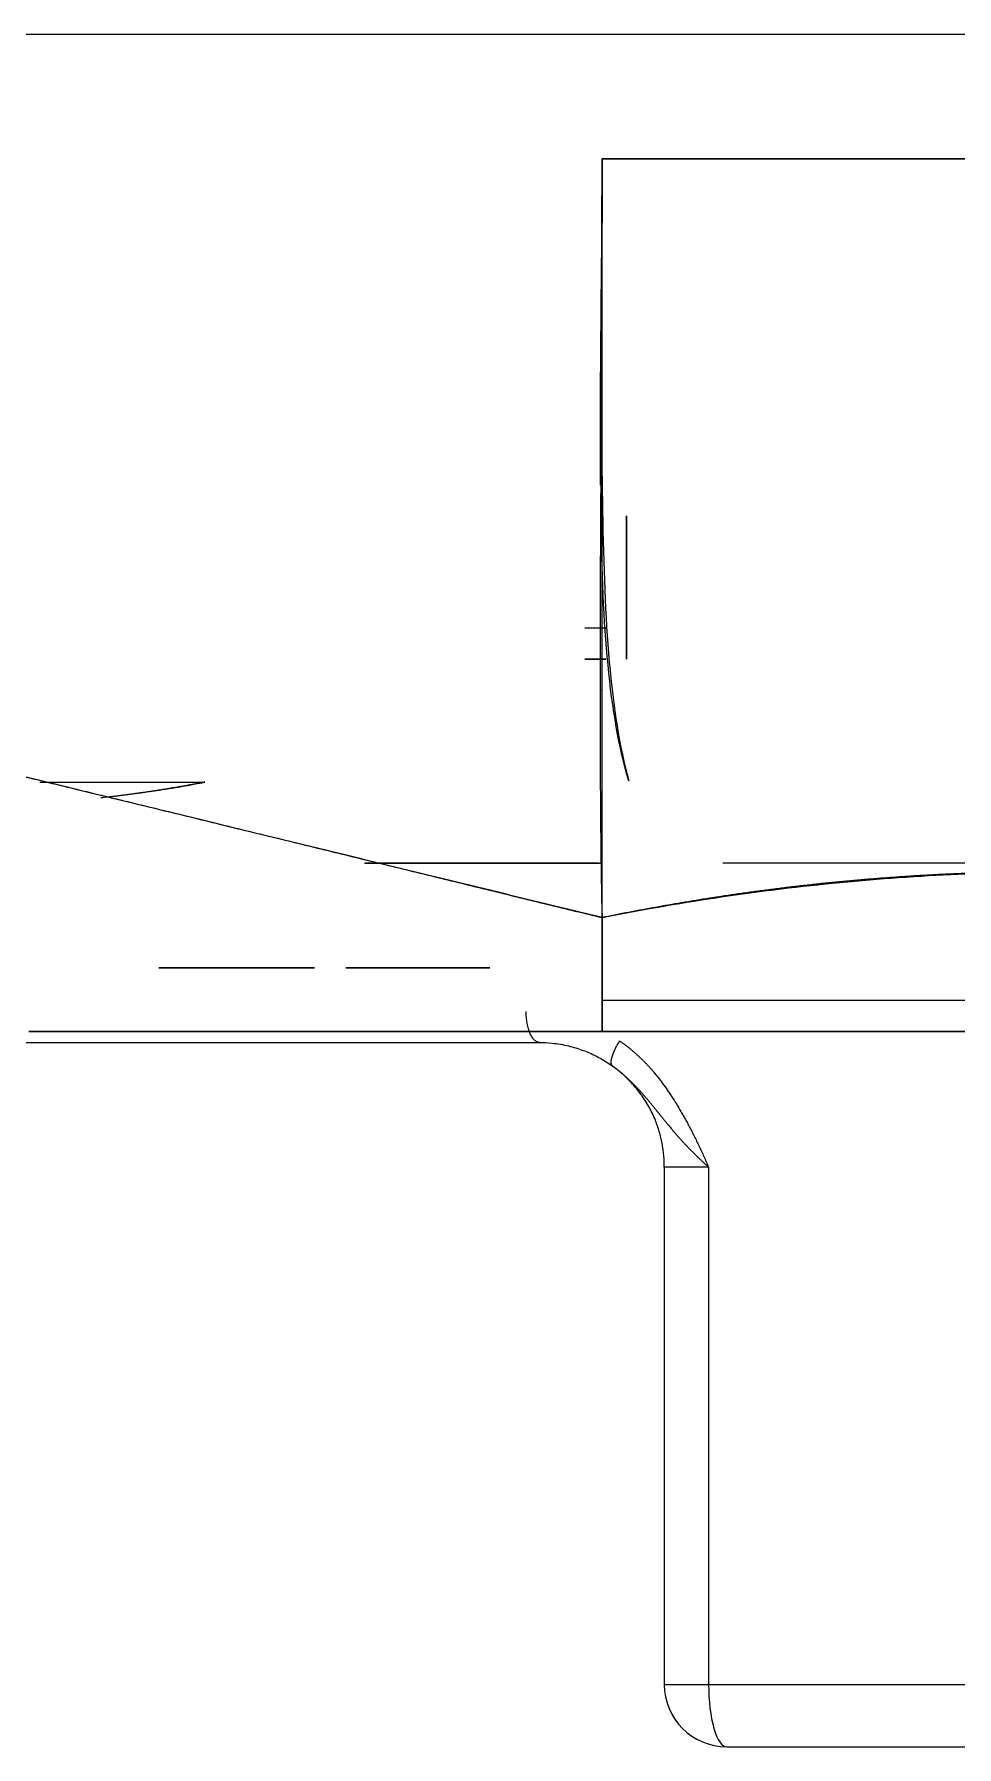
# Model space of a CAD drawing. Header units: millimetres. Extents: x 8883 to 11259, y -10160 to -6800.
# Drawn here: x 9791.98 to 9806.79, y -7120.1 to -7092.63 of the extents above; entities that cross this region are included whole.
import ezdxf

# ---------------------------------------------------------------- set-up
doc = ezdxf.new("R2010")
doc.units = ezdxf.units.MM

msp = doc.modelspace()

# ---------------------------------------------------------------- linework, layer by layer
at = {"linetype": 'Continuous', "lineweight": 18}
for p, q in [((9816.096, -7094.626), (9801.096, -7094.626)), ((9801.488, -7102.654), (9801.488, -7100.354)), ((9801.488, -7100.354), (9801.488, -7102.654)), ((9801.157, -7102.154), (9800.82, -7102.154)), ((9801.157, -7102.154), (9800.82, -7102.154)), ((9801.157, -7102.154), (9800.82, -7102.154)), ((9801.157, -7102.154), (9800.82, -7102.154)), ((9801.157, -7102.154), (9800.82, -7102.154)), ((9801.157, -7102.154), (9800.82, -7102.154)), ((9801.157, -7102.154), (9800.82, -7102.154)), ((9801.157, -7102.154), (9800.82, -7102.154)), ((9801.157, -7102.154), (9800.82, -7102.154)), ((9801.157, -7102.154), (9800.82, -7102.154)), ((9801.157, -7102.154), (9800.82, -7102.154)), ((9801.157, -7102.154), (9800.82, -7102.154)), ((9801.157, -7102.154), (9800.82, -7102.154)), ((9801.157, -7102.154), (9800.82, -7102.154)), ((9801.157, -7102.154), (9800.82, -7102.154)), ((9801.157, -7102.154), (9800.82, -7102.154)), ((9801.157, -7102.154), (9800.82, -7102.154)), ((9801.157, -7102.154), (9800.82, -7102.154)), ((9801.157, -7102.154), (9800.82, -7102.154)), ((9801.157, -7102.154), (9800.82, -7102.154)), ((9801.157, -7102.154), (9800.82, -7102.154)), ((9801.157, -7102.154), (9800.82, -7102.154)), ((9801.157, -7102.154), (9800.82, -7102.154)), ((9801.157, -7102.154), (9800.82, -7102.154)), ((9801.157, -7102.154), (9800.82, -7102.154)), ((9801.157, -7102.154), (9800.82, -7102.154)), ((9801.157, -7102.154), (9800.82, -7102.154)), ((9801.157, -7102.154), (9800.82, -7102.154)), ((9801.157, -7102.154), (9800.82, -7102.154)), ((9801.157, -7102.154), (9800.82, -7102.154)), ((9801.157, -7102.154), (9800.82, -7102.154)), ((9801.157, -7102.154), (9800.82, -7102.154)), ((9801.157, -7102.154), (9800.82, -7102.154)), ((9801.157, -7102.154), (9800.82, -7102.154)), ((9801.157, -7102.154), (9800.82, -7102.154)), ((9801.157, -7102.154), (9800.82, -7102.154)), ((9801.157, -7102.154), (9800.82, -7102.154)), ((9801.157, -7102.154), (9800.82, -7102.154)), ((9801.157, -7102.154), (9800.82, -7102.154)), ((9801.157, -7102.154), (9800.82, -7102.154)), ((9801.157, -7102.154), (9800.82, -7102.154)), ((9801.157, -7102.154), (9800.82, -7102.154)), ((9801.157, -7102.154), (9800.82, -7102.154)), ((9801.157, -7102.154), (9800.82, -7102.154)), ((9801.157, -7102.154), (9800.82, -7102.154)), ((9801.157, -7102.154), (9800.82, -7102.154)), ((9801.157, -7102.154), (9800.82, -7102.154)), ((9801.157, -7102.154), (9800.82, -7102.154)), ((9801.157, -7102.154), (9800.82, -7102.154)), ((9801.157, -7102.154), (9800.82, -7102.154)), ((9801.157, -7102.154), (9800.82, -7102.154)), ((9801.157, -7102.154), (9800.82, -7102.154)), ((9801.157, -7102.154), (9800.82, -7102.154)), ((9801.157, -7102.154), (9800.82, -7102.154)), ((9801.157, -7102.154), (9800.82, -7102.154)), ((9801.157, -7102.154), (9800.82, -7102.154)), ((9801.157, -7102.154), (9800.82, -7102.154)), ((9801.157, -7102.154), (9800.82, -7102.154)), ((9801.157, -7102.154), (9800.82, -7102.154)), ((9801.157, -7102.154), (9800.82, -7102.154)), ((9801.157, -7102.154), (9800.82, -7102.154)), ((9801.157, -7102.154), (9800.82, -7102.154)), ((9801.157, -7102.154), (9800.82, -7102.154)), ((9801.157, -7102.154), (9800.82, -7102.154)), ((9801.157, -7102.154), (9800.82, -7102.154)), ((9801.157, -7102.154), (9800.82, -7102.154)), ((9801.157, -7102.154), (9800.82, -7102.154)), ((9801.157, -7102.154), (9800.82, -7102.154)), ((9801.157, -7102.154), (9800.82, -7102.154)), ((9801.157, -7102.154), (9800.82, -7102.154)), ((9801.157, -7102.154), (9800.82, -7102.154)), ((9801.157, -7102.154), (9800.82, -7102.154)), ((9801.157, -7102.154), (9800.82, -7102.154)), ((9801.157, -7102.154), (9800.82, -7102.154)), ((9801.157, -7102.154), (9800.82, -7102.154)), ((9801.157, -7102.154), (9800.82, -7102.154)), ((9801.157, -7102.154), (9800.82, -7102.154)), ((9801.157, -7102.154), (9800.82, -7102.154)), ((9801.157, -7102.154), (9800.82, -7102.154)), ((9801.157, -7102.154), (9800.82, -7102.154)), ((9800.82, -7102.654), (9801.157, -7102.654)), ((9800.82, -7102.654), (9801.157, -7102.654)), ((9801.157, -7102.654), (9800.82, -7102.654)), ((9800.82, -7102.654), (9801.157, -7102.654)), ((9800.82, -7102.654), (9801.157, -7102.654)), ((9801.157, -7102.654), (9800.82, -7102.654)), ((9800.82, -7102.654), (9801.157, -7102.654)), ((9800.82, -7102.654), (9801.157, -7102.654)), ((9801.157, -7102.654), (9800.82, -7102.654)), ((9800.82, -7102.654), (9801.157, -7102.654)), ((9801.157, -7102.654), (9800.82, -7102.654)), ((9800.82, -7102.654), (9801.157, -7102.654)), ((9801.157, -7102.654), (9800.82, -7102.654)), ((9801.157, -7102.654), (9800.82, -7102.654)), ((9801.157, -7102.654), (9800.82, -7102.654)), ((9801.157, -7102.654), (9800.82, -7102.654)), ((9800.82, -7102.654), (9801.157, -7102.654)), ((9800.82, -7102.654), (9801.157, -7102.654)), ((9801.157, -7102.654), (9800.82, -7102.654)), ((9800.82, -7102.654), (9801.157, -7102.654)), ((9800.82, -7102.654), (9801.157, -7102.654)), ((9801.157, -7102.654), (9800.82, -7102.654)), ((9800.82, -7102.654), (9801.157, -7102.654)), ((9800.82, -7102.654), (9801.157, -7102.654)), ((9801.157, -7102.654), (9800.82, -7102.654)), ((9800.82, -7102.654), (9801.157, -7102.654)), ((9800.82, -7102.654), (9801.157, -7102.654)), ((9801.157, -7102.654), (9800.82, -7102.654)), ((9801.157, -7102.654), (9800.82, -7102.654)), ((9801.157, -7102.654), (9800.82, -7102.654)), ((9801.157, -7102.654), (9800.82, -7102.654)), ((9800.82, -7102.654), (9801.157, -7102.654)), ((9800.82, -7102.654), (9801.157, -7102.654)), ((9801.157, -7102.654), (9800.82, -7102.654)), ((9800.82, -7102.654), (9801.157, -7102.654)), ((9800.82, -7102.654), (9801.157, -7102.654)), ((9801.157, -7102.654), (9800.82, -7102.654)), ((9800.82, -7102.654), (9801.157, -7102.654)), ((9800.82, -7102.654), (9801.157, -7102.654)), ((9801.157, -7102.654), (9800.82, -7102.654)), ((9800.82, -7102.654), (9801.157, -7102.654)), ((9800.82, -7102.654), (9801.157, -7102.654)), ((9801.157, -7102.654), (9800.82, -7102.654)), ((9801.157, -7102.654), (9800.82, -7102.654)), ((9801.157, -7102.654), (9800.82, -7102.654)), ((9801.157, -7102.654), (9800.82, -7102.654)), ((9800.82, -7102.654), (9801.157, -7102.654)), ((9801.157, -7102.654), (9800.82, -7102.654)), ((9801.157, -7102.654), (9800.82, -7102.654)), ((9800.82, -7102.654), (9801.157, -7102.654)), ((9800.82, -7102.654), (9801.157, -7102.654)), ((9801.157, -7102.654), (9800.82, -7102.654)), ((9800.82, -7102.654), (9801.157, -7102.654)), ((9800.82, -7102.654), (9801.157, -7102.654)), ((9801.157, -7102.654), (9800.82, -7102.654)), ((9800.82, -7102.654), (9801.157, -7102.654)), ((9800.82, -7102.654), (9801.157, -7102.654)), ((9801.157, -7102.654), (9800.82, -7102.654)), ((9801.157, -7102.654), (9800.82, -7102.654)), ((9800.82, -7102.654), (9801.157, -7102.654)), ((9801.157, -7102.654), (9800.82, -7102.654)), ((9801.157, -7102.654), (9800.82, -7102.654)), ((9800.82, -7102.654), (9801.157, -7102.654)), ((9801.157, -7102.654), (9800.82, -7102.654)), ((9801.157, -7102.654), (9800.82, -7102.654)), ((9800.82, -7102.654), (9801.157, -7102.654)), ((9800.82, -7102.654), (9801.157, -7102.654)), ((9801.157, -7102.654), (9800.82, -7102.654)), ((9800.82, -7102.654), (9801.157, -7102.654)), ((9800.82, -7102.654), (9801.157, -7102.654)), ((9801.157, -7102.654), (9800.82, -7102.654)), ((9800.82, -7102.654), (9801.157, -7102.654)), ((9800.82, -7102.654), (9801.157, -7102.654)), ((9801.157, -7102.654), (9800.82, -7102.654)), ((9801.157, -7102.654), (9800.82, -7102.654)), ((9800.82, -7102.654), (9801.157, -7102.654)), ((9801.157, -7102.654), (9800.82, -7102.654)), ((9801.157, -7102.654), (9800.82, -7102.654)), ((9800.82, -7102.654), (9801.157, -7102.654)), ((9801.157, -7102.654), (9800.82, -7102.654)), ((9801.157, -7102.654), (9800.82, -7102.654)), ((9800.82, -7102.654), (9801.157, -7102.654)), ((9800.82, -7102.654), (9801.157, -7102.654)), ((9801.157, -7102.654), (9800.82, -7102.654)), ((9800.82, -7102.654), (9801.157, -7102.654)), ((9800.82, -7102.654), (9801.157, -7102.654)), ((9801.157, -7102.654), (9800.82, -7102.654)), ((9800.82, -7102.654), (9801.157, -7102.654)), ((9800.82, -7102.654), (9801.157, -7102.654)), ((9801.157, -7102.654), (9800.82, -7102.654)), ((9801.157, -7102.654), (9800.82, -7102.654)), ((9800.82, -7102.654), (9801.157, -7102.654)), ((9801.157, -7102.654), (9800.82, -7102.654)), ((9801.157, -7102.654), (9800.82, -7102.654)), ((9800.82, -7102.654), (9801.157, -7102.654)), ((9801.157, -7102.654), (9800.82, -7102.654)), ((9801.157, -7102.654), (9800.82, -7102.654)), ((9800.82, -7102.654), (9801.157, -7102.654)), ((9800.82, -7102.654), (9801.157, -7102.654)), ((9801.157, -7102.654), (9800.82, -7102.654)), ((9800.82, -7102.654), (9801.157, -7102.654)), ((9800.82, -7102.654), (9801.157, -7102.654)), ((9801.157, -7102.654), (9800.82, -7102.654)), ((9800.82, -7102.654), (9801.157, -7102.654)), ((9800.82, -7102.654), (9801.157, -7102.654)), ((9801.157, -7102.654), (9800.82, -7102.654)), ((9801.157, -7102.654), (9800.82, -7102.654)), ((9800.82, -7102.654), (9801.157, -7102.654)), ((9801.157, -7102.654), (9800.82, -7102.654)), ((9801.157, -7102.654), (9800.82, -7102.654)), ((9800.82, -7102.654), (9801.157, -7102.654)), ((9801.157, -7102.654), (9800.82, -7102.654)), ((9801.157, -7102.654), (9800.82, -7102.654)), ((9800.82, -7102.654), (9801.157, -7102.654)), ((9800.82, -7102.654), (9801.157, -7102.654)), ((9801.157, -7102.654), (9800.82, -7102.654)), ((9800.82, -7102.654), (9801.157, -7102.654)), ((9800.82, -7102.654), (9801.157, -7102.654)), ((9801.157, -7102.654), (9800.82, -7102.654)), ((9800.82, -7102.654), (9801.157, -7102.654)), ((9800.82, -7102.654), (9801.157, -7102.654)), ((9801.157, -7102.654), (9800.82, -7102.654)), ((9801.157, -7102.654), (9800.82, -7102.654)), ((9800.82, -7102.654), (9801.157, -7102.654)), ((9801.157, -7102.654), (9800.82, -7102.654)), ((9801.157, -7102.654), (9800.82, -7102.654)), ((9800.82, -7102.654), (9801.157, -7102.654)), ((9801.157, -7102.654), (9800.82, -7102.654)), ((9801.157, -7102.654), (9800.82, -7102.654)), ((9800.82, -7102.654), (9801.157, -7102.654)), ((9800.82, -7102.654), (9801.157, -7102.654)), ((9801.157, -7102.654), (9800.82, -7102.654)), ((9800.82, -7102.654), (9801.157, -7102.654)), ((9800.82, -7102.654), (9801.157, -7102.654)), ((9801.157, -7102.654), (9800.82, -7102.654)), ((9800.82, -7102.654), (9801.157, -7102.654)), ((9800.82, -7102.654), (9801.157, -7102.654)), ((9801.157, -7102.654), (9800.82, -7102.654)), ((9801.157, -7102.654), (9800.82, -7102.654)), ((9800.82, -7102.654), (9801.157, -7102.654)), ((9801.157, -7102.654), (9800.82, -7102.654)), ((9801.157, -7102.654), (9800.82, -7102.654)), ((9800.82, -7102.654), (9801.157, -7102.654)), ((9801.157, -7102.654), (9800.82, -7102.654)), ((9801.157, -7102.654), (9800.82, -7102.654)), ((9800.82, -7102.654), (9801.157, -7102.654)), ((9800.82, -7102.654), (9801.157, -7102.654)), ((9801.157, -7102.654), (9800.82, -7102.654)), ((9800.82, -7102.654), (9801.157, -7102.654)), ((9800.82, -7102.654), (9801.157, -7102.654)), ((9801.157, -7102.654), (9800.82, -7102.654)), ((9800.82, -7102.654), (9801.157, -7102.654)), ((9800.82, -7102.654), (9801.157, -7102.654)), ((9801.157, -7102.654), (9800.82, -7102.654)), ((9801.157, -7102.654), (9800.82, -7102.654)), ((9800.82, -7102.654), (9801.157, -7102.654)), ((9801.157, -7102.654), (9800.82, -7102.654)), ((9801.157, -7102.654), (9800.82, -7102.654)), ((9801.157, -7102.654), (9800.82, -7102.654)), ((9801.157, -7102.654), (9800.82, -7102.654)), ((9801.096, -7103.154), (9801.067, -7103.154)), ((9792.071, -7104.626), (9794.719, -7104.626)), ((9801.038, -7105.926), (9797.301, -7105.926)), ((9819.905, -7105.926), (9803.036, -7105.926)), ((9794.358, -7107.604), (9793.983, -7107.604)), ((9794.358, -7107.604), (9793.983, -7107.604)), ((9795.046, -7107.604), (9793.983, -7107.604)), ((9793.983, -7107.604), (9795.046, -7107.604)), ((9793.983, -7107.604), (9795.046, -7107.604)), ((9793.983, -7107.604), (9794.358, -7107.604)), ((9795.046, -7107.604), (9793.983, -7107.604)), ((9795.046, -7107.604), (9793.983, -7107.604)), ((9793.983, -7107.604), (9794.358, -7107.604)), ((9794.358, -7107.604), (9793.983, -7107.604)), ((9793.983, -7107.604), (9794.358, -7107.604)), ((9793.983, -7107.604), (9795.046, -7107.604)), ((9795.233, -7107.604), (9794.358, -7107.604)), ((9795.233, -7107.604), (9794.358, -7107.604)), ((9795.233, -7107.604), (9794.358, -7107.604)), ((9794.358, -7107.604), (9795.233, -7107.604)), ((9794.358, -7107.604), (9795.233, -7107.604)), ((9794.358, -7107.604), (9795.233, -7107.604)), ((9795.233, -7107.604), (9796.108, -7107.604)), ((9795.233, -7107.604), (9796.108, -7107.604)), ((9796.108, -7107.604), (9795.233, -7107.604)), ((9796.108, -7107.604), (9795.233, -7107.604)), ((9795.233, -7107.604), (9796.108, -7107.604)), ((9796.108, -7107.604), (9795.233, -7107.604)), ((9796.483, -7107.604), (9795.421, -7107.604)), ((9795.421, -7107.604), (9796.483, -7107.604)), ((9796.483, -7107.604), (9795.421, -7107.604)), ((9796.483, -7107.604), (9795.421, -7107.604)), ((9795.421, -7107.604), (9796.483, -7107.604)), ((9795.421, -7107.604), (9796.483, -7107.604)), ((9796.108, -7107.604), (9796.483, -7107.604)), ((9796.108, -7107.604), (9796.483, -7107.604)), ((9796.483, -7107.604), (9796.108, -7107.604)), ((9796.483, -7107.604), (9796.108, -7107.604)), ((9796.108, -7107.604), (9796.483, -7107.604)), ((9796.483, -7107.604), (9796.108, -7107.604)), ((9797.046, -7107.604), (9796.983, -7107.604)), ((9797.046, -7107.604), (9796.983, -7107.604)), ((9797.046, -7107.604), (9796.983, -7107.604)), ((9796.983, -7107.604), (9797.046, -7107.604)), ((9796.983, -7107.604), (9797.046, -7107.604)), ((9796.983, -7107.604), (9797.046, -7107.604)), ((9797.046, -7107.604), (9797.233, -7107.604)), ((9797.046, -7107.604), (9797.233, -7107.604)), ((9797.233, -7107.604), (9797.046, -7107.604)), ((9797.233, -7107.604), (9797.046, -7107.604)), ((9797.046, -7107.604), (9797.233, -7107.604)), ((9797.233, -7107.604), (9797.046, -7107.604)), ((9797.483, -7107.604), (9797.233, -7107.604)), ((9797.483, -7107.604), (9797.233, -7107.604)), ((9797.233, -7107.604), (9797.483, -7107.604)), ((9797.233, -7107.604), (9797.483, -7107.604)), ((9797.483, -7107.604), (9797.233, -7107.604)), ((9797.233, -7107.604), (9797.483, -7107.604)), ((9797.358, -7107.604), (9797.421, -7107.604)), ((9797.358, -7107.604), (9797.421, -7107.604)), ((9797.358, -7107.604), (9797.421, -7107.604)), ((9797.421, -7107.604), (9797.358, -7107.604)), ((9797.421, -7107.604), (9797.358, -7107.604)), ((9797.421, -7107.604), (9797.358, -7107.604)), ((9797.421, -7107.604), (9797.546, -7107.604)), ((9797.546, -7107.604), (9797.421, -7107.604)), ((9797.421, -7107.604), (9797.546, -7107.604)), ((9797.421, -7107.604), (9797.546, -7107.604)), ((9797.546, -7107.604), (9797.421, -7107.604)), ((9797.546, -7107.604), (9797.421, -7107.604)), ((9797.483, -7107.604), (9797.796, -7107.604)), ((9797.796, -7107.604), (9797.483, -7107.604)), ((9797.483, -7107.604), (9797.796, -7107.604)), ((9797.483, -7107.604), (9797.796, -7107.604)), ((9797.796, -7107.604), (9797.483, -7107.604)), ((9797.796, -7107.604), (9797.483, -7107.604)), ((9797.733, -7107.604), (9797.546, -7107.604)), ((9797.546, -7107.604), (9797.733, -7107.604)), ((9797.733, -7107.604), (9797.546, -7107.604)), ((9797.733, -7107.604), (9797.546, -7107.604)), ((9797.546, -7107.604), (9797.733, -7107.604)), ((9797.546, -7107.604), (9797.733, -7107.604)), ((9798.921, -7107.604), (9797.733, -7107.604)), ((9798.921, -7107.604), (9797.733, -7107.604)), ((9797.733, -7107.604), (9798.921, -7107.604)), ((9797.733, -7107.604), (9798.921, -7107.604)), ((9797.733, -7107.604), (9798.921, -7107.604)), ((9798.921, -7107.604), (9797.733, -7107.604)), ((9798.921, -7107.604), (9797.796, -7107.604)), ((9797.796, -7107.604), (9799.296, -7107.604)), ((9798.921, -7107.604), (9797.796, -7107.604)), ((9798.921, -7107.604), (9797.796, -7107.604)), ((9797.796, -7107.604), (9799.296, -7107.604)), ((9797.796, -7107.604), (9799.296, -7107.604)), ((9799.296, -7107.604), (9798.921, -7107.604)), ((9799.296, -7107.604), (9798.921, -7107.604)), ((9799.296, -7107.604), (9798.921, -7107.604)), ((9801.093, -7108.126), (9816.153, -7108.126)), ((9799.83, -7108.626), (9817.272, -7108.626)), ((9803.096, -7120.104), (9814.096, -7120.104)), ((9803.096, -7120.104), (9814.096, -7120.104))]:
    msp.add_line(p, q, dxfattribs=at)
at = {"linetype": 'Continuous', "lineweight": 13}
for p, q in [((9802.096, -7119.104), (9802.806, -7119.104)), ((9802.096, -7119.104), (9802.806, -7119.104)), ((9802.806, -7119.104), (9814.385, -7119.104)), ((9802.806, -7119.104), (9814.385, -7119.104))]:
    msp.add_line(p, q, dxfattribs=at)
at = {"linetype": 'Continuous', "lineweight": 18}
msp.add_arc((9803.096, -7119.104), 1, 180, 270, dxfattribs=at)
msp.add_arc((9803.096, -7119.104), 1, 180, 270, dxfattribs=at)
at = {"linetype": 'Continuous', "lineweight": 13}
msp.add_ellipse((9803.096, -7119.104), major_axis=(0, 1), ratio=0.289474, start_param=1.570796, end_param=3.141593, dxfattribs=at)
msp.add_ellipse((9803.096, -7119.104), major_axis=(0, 1), ratio=0.289474, start_param=1.570796, end_param=3.141593, dxfattribs=at)
for points in [[(9789.512, -7092.625), (9903.052, -7092.625)], [(9802.806, -7110.804), (9802.806, -7119.104)], [(9802.806, -7110.804), (9802.806, -7119.104)]]:
    msp.add_open_spline(points, degree=1, dxfattribs=at)
at = {"linetype": 'Continuous', "lineweight": 18}
for points, degree in [([(9801.072, -7099.861), (9801.059, -7098.236), (9801.099, -7096.403), (9801.096, -7094.626)], 3), ([(9801.096, -7094.626), (9801.096, -7096.733), (9801.06, -7101.217), (9801.06, -7105.197), (9801.096, -7106.799)], 3), ([(9903.919, -7094.626), (9801.094, -7094.626)], 1), ([(9801.096, -7094.626), (9806.096, -7094.626), (9811.096, -7094.626), (9816.096, -7094.626)], 3), ([(9801.524, -7104.603), (9801.207, -7103.548), (9801.105, -7102.107), (9801.078, -7100.386)], 3), ([(9791.895, -7108.626), (9794.465, -7108.626), (9797.532, -7108.626), (9801.096, -7108.626)], 3), ([(9801.096, -7108.626), (9805.951, -7108.626), (9811.237, -7108.626), (9816.095, -7108.626)], 3), ([(9802.096, -7110.804), (9802.096, -7119.104)], 1), ([(9802.096, -7110.804), (9802.096, -7119.104)], 1)]:
    msp.add_open_spline(points, degree=degree, dxfattribs=at)
for points, knots in [([(9801.096, -7094.626), (9801.098, -7095.626), (9801.092, -7096.607), (9801.088, -7098.502), (9801.089, -7099.416), (9801.119, -7101.148), (9801.148, -7101.965), (9801.278, -7103.426), (9801.378, -7104.07), (9801.524, -7104.603)], [0, 0, 0, 0, 0.25, 0.25, 0.5, 0.5, 0.75, 0.75, 1, 1, 1, 1]), ([(9801.096, -7106.799), (9801.096, -7105.982), (9801.096, -7104.122), (9801.096, -7100.005), (9801.096, -7096.77), (9801.096, -7094.626)], [0, 0, 0, 0, 0.250013, 0.500009, 1, 1, 1, 1]), ([(9801.096, -7106.799), (9800.504, -7106.655), (9799.913, -7106.511), (9798.73, -7106.223), (9796.957, -7105.791), (9795.183, -7105.359), (9792.819, -7104.783), (9791.637, -7104.495), (9789.274, -7103.919), (9787.811, -7103.563), (9786.348, -7103.207), (9786.066, -7103.138)], [0, 0, 0, 0, 0.117952, 0.117952, 0.235905, 0.471809, 0.471809, 0.707714, 0.707714, 0.943619, 1, 1, 1, 1]), ([(9786.107, -7103.147), (9786.167, -7103.162), (9786.404, -7103.22), (9786.817, -7103.32), (9787.344, -7103.448), (9787.867, -7103.575), (9788.386, -7103.701), (9788.9, -7103.826), (9789.411, -7103.95), (9789.918, -7104.073), (9790.42, -7104.195), (9790.919, -7104.316), (9791.414, -7104.436), (9791.906, -7104.556), (9792.394, -7104.675), (9792.879, -7104.792), (9793.36, -7104.91), (9793.838, -7105.026), (9794.313, -7105.142), (9794.784, -7105.257), (9795.253, -7105.371), (9795.719, -7105.485), (9796.181, -7105.598), (9796.641, -7105.711), (9797.098, -7105.823), (9797.553, -7105.934), (9798.004, -7106.044), (9798.453, -7106.154), (9798.9, -7106.263), (9799.344, -7106.372), (9799.785, -7106.48), (9800.224, -7106.587), (9800.661, -7106.694), (9800.951, -7106.764), (9801.096, -7106.8)], [0, 0, 0, 0, 0.011987, 0.047519, 0.082741, 0.117663, 0.152292, 0.186638, 0.220706, 0.254504, 0.28804, 0.321321, 0.354353, 0.387142, 0.419695, 0.452018, 0.484116, 0.515995, 0.547661, 0.579119, 0.610372, 0.641427, 0.672288, 0.702958, 0.733442, 0.763744, 0.793868, 0.823816, 0.853593, 0.8832, 0.912642, 0.941921, 0.97104, 1, 1, 1, 1]), ([(9793.051, -7104.874), (9793.091, -7104.869), (9793.197, -7104.858), (9793.366, -7104.838), (9793.555, -7104.814), (9793.736, -7104.79), (9793.889, -7104.768), (9794.015, -7104.749), (9794.119, -7104.733), (9794.221, -7104.717), (9794.322, -7104.7), (9794.423, -7104.682), (9794.522, -7104.664), (9794.621, -7104.645), (9794.687, -7104.632), (9794.719, -7104.626)], [0, 0, 0, 0, 0.074766, 0.195193, 0.309878, 0.418876, 0.522247, 0.5842, 0.645462, 0.70606, 0.766019, 0.825365, 0.884125, 0.942327, 1, 1, 1, 1]), ([(9794.719, -7104.626), (9794.701, -7104.629), (9794.666, -7104.636), (9794.613, -7104.646), (9794.56, -7104.657), (9794.506, -7104.667), (9794.453, -7104.676), (9794.399, -7104.686), (9794.345, -7104.696), (9794.291, -7104.705), (9794.237, -7104.715), (9794.183, -7104.724), (9794.129, -7104.733), (9794.074, -7104.742), (9794.02, -7104.75), (9793.965, -7104.759), (9793.911, -7104.767), (9793.856, -7104.776), (9793.801, -7104.784), (9793.746, -7104.792), (9793.691, -7104.8), (9793.636, -7104.807), (9793.58, -7104.815), (9793.525, -7104.822), (9793.47, -7104.83), (9793.414, -7104.837), (9793.358, -7104.844), (9793.303, -7104.851), (9793.247, -7104.858), (9793.196, -7104.864), (9793.163, -7104.867), (9793.149, -7104.869)], [0, 0, 0, 0, 0.032858, 0.065851, 0.09898, 0.132245, 0.165647, 0.199184, 0.232859, 0.26667, 0.300619, 0.334705, 0.368928, 0.40329, 0.437789, 0.472427, 0.507204, 0.542119, 0.577173, 0.612367, 0.6477, 0.683172, 0.718785, 0.754537, 0.79043, 0.826463, 0.862637, 0.898951, 0.935407, 0.972004, 1, 1, 1, 1]), ([(9797.282, -7105.926), (9797.843, -7105.926), (9798.422, -7105.926), (9799.332, -7105.926), (9799.65, -7105.926), (9800.296, -7105.926), (9800.651, -7105.926), (9801, -7105.926), (9801.043, -7105.926), (9801.086, -7105.926)], [0, 0, 0, 0, 0.471213, 0.471213, 0.71831, 0.71831, 0.965406, 0.965406, 1, 1, 1, 1]), ([(9801.096, -7106.799), (9801.69, -7106.681), (9802.917, -7106.466), (9805.42, -7106.154), (9808.596, -7105.996), (9811.771, -7106.154), (9814.274, -7106.466), (9815.501, -7106.681), (9816.096, -7106.799)], [0, 0, 0, 0, 0.125, 0.25, 0.5, 0.75, 0.875, 1, 1, 1, 1]), ([(9816.096, -7106.799), (9816.079, -7106.796), (9816.046, -7106.789), (9815.996, -7106.78), (9815.946, -7106.77), (9815.896, -7106.76), (9815.846, -7106.75), (9815.796, -7106.74), (9815.746, -7106.731), (9815.695, -7106.721), (9815.645, -7106.711), (9815.594, -7106.702), (9815.543, -7106.692), (9815.492, -7106.683), (9815.441, -7106.673), (9815.39, -7106.664), (9815.339, -7106.655), (9815.287, -7106.645), (9815.236, -7106.636), (9815.184, -7106.627), (9815.132, -7106.617), (9815.081, -7106.608), (9815.029, -7106.599), (9814.976, -7106.59), (9814.924, -7106.581), (9814.872, -7106.572), (9814.82, -7106.563), (9814.767, -7106.554), (9814.714, -7106.546), (9814.661, -7106.537), (9814.609, -7106.528), (9814.556, -7106.52), (9814.502, -7106.511), (9814.449, -7106.502), (9814.396, -7106.494), (9814.342, -7106.486), (9814.289, -7106.477), (9814.235, -7106.469), (9814.181, -7106.461), (9814.127, -7106.453), (9814.073, -7106.445), (9814.019, -7106.437), (9813.965, -7106.429), (9813.91, -7106.421), (9813.856, -7106.413), (9813.801, -7106.406), (9813.747, -7106.398), (9813.692, -7106.39), (9813.637, -7106.383), (9813.582, -7106.376), (9813.527, -7106.368), (9813.471, -7106.361), (9813.416, -7106.354), (9813.361, -7106.347), (9813.305, -7106.34), (9813.249, -7106.333), (9813.193, -7106.326), (9813.137, -7106.319), (9813.081, -7106.312), (9813.025, -7106.306), (9812.969, -7106.299), (9812.913, -7106.293), (9812.856, -7106.286), (9812.8, -7106.28), (9812.743, -7106.274), (9812.686, -7106.268), (9812.629, -7106.262), (9812.572, -7106.256), (9812.515, -7106.25), (9812.458, -7106.244), (9812.401, -7106.238), (9812.343, -7106.232), (9812.286, -7106.227), (9812.228, -7106.221), (9812.171, -7106.216), (9812.113, -7106.211), (9812.055, -7106.206), (9811.997, -7106.2), (9811.939, -7106.195), (9811.881, -7106.19), (9811.822, -7106.186), (9811.764, -7106.181), (9811.705, -7106.176), (9811.647, -7106.172), (9811.588, -7106.167), (9811.529, -7106.163), (9811.47, -7106.158), (9811.411, -7106.154), (9811.352, -7106.15), (9811.293, -7106.146), (9811.234, -7106.142), (9811.174, -7106.138), (9811.115, -7106.134), (9811.055, -7106.131), (9810.995, -7106.127), (9810.936, -7106.124), (9810.876, -7106.12), (9810.816, -7106.117), (9810.756, -7106.114), (9810.695, -7106.111), (9810.635, -7106.108), (9810.575, -7106.105), (9810.514, -7106.102), (9810.454, -7106.099), (9810.393, -7106.096), (9810.332, -7106.094), (9810.272, -7106.091), (9810.211, -7106.089), (9810.15, -7106.087), (9810.089, -7106.084), (9810.027, -7106.082), (9809.966, -7106.08), (9809.905, -7106.078), (9809.843, -7106.077), (9809.782, -7106.075), (9809.72, -7106.073), (9809.658, -7106.072), (9809.596, -7106.07), (9809.535, -7106.069), (9809.473, -7106.068), (9809.41, -7106.066), (9809.348, -7106.065), (9809.286, -7106.064), (9809.224, -7106.063), (9809.161, -7106.062), (9809.099, -7106.062), (9809.036, -7106.061), (9808.973, -7106.06), (9808.911, -7106.06), (9808.848, -7106.06), (9808.785, -7106.059), (9808.722, -7106.059), (9808.659, -7106.059), (9808.575, -7106.059), (9808.469, -7106.059), (9808.343, -7106.059), (9808.218, -7106.06), (9808.093, -7106.062), (9807.968, -7106.063), (9807.843, -7106.065), (9807.719, -7106.067), (9807.595, -7106.07), (9807.471, -7106.073), (9807.348, -7106.076), (9807.225, -7106.08), (9807.103, -7106.084), (9806.981, -7106.089), (9806.859, -7106.094), (9806.738, -7106.099), (9806.617, -7106.104), (9806.496, -7106.11), (9806.376, -7106.117), (9806.256, -7106.123), (9806.136, -7106.13), (9806.017, -7106.138), (9805.899, -7106.146), (9805.78, -7106.154), (9805.662, -7106.162), (9805.545, -7106.171), (9805.428, -7106.181), (9805.311, -7106.19), (9805.195, -7106.2), (9805.079, -7106.211), (9804.963, -7106.221), (9804.848, -7106.232), (9804.733, -7106.244), (9804.619, -7106.255), (9804.505, -7106.267), (9804.392, -7106.28), (9804.279, -7106.292), (9804.166, -7106.305), (9804.054, -7106.319), (9803.942, -7106.332), (9803.831, -7106.346), (9803.72, -7106.361), (9803.61, -7106.375), (9803.5, -7106.39), (9803.39, -7106.405), (9803.281, -7106.421), (9803.172, -7106.437), (9803.064, -7106.453), (9802.956, -7106.469), (9802.849, -7106.486), (9802.742, -7106.502), (9802.636, -7106.519), (9802.53, -7106.537), (9802.424, -7106.554), (9802.319, -7106.572), (9802.215, -7106.59), (9802.111, -7106.608), (9802.007, -7106.627), (9801.904, -7106.645), (9801.801, -7106.664), (9801.699, -7106.683), (9801.597, -7106.702), (9801.496, -7106.721), (9801.395, -7106.74), (9801.295, -7106.76), (9801.195, -7106.78), (9801.129, -7106.793), (9801.096, -7106.799)], [0, 0, 0, 0, 0.003474, 0.006951, 0.01043, 0.013913, 0.017398, 0.020886, 0.024378, 0.027872, 0.031371, 0.034872, 0.038378, 0.041887, 0.045399, 0.048916, 0.052436, 0.055961, 0.05949, 0.063022, 0.066559, 0.0701, 0.073646, 0.077196, 0.08075, 0.084309, 0.087873, 0.091441, 0.095014, 0.098591, 0.102173, 0.10576, 0.109352, 0.112949, 0.116551, 0.120157, 0.123769, 0.127385, 0.131007, 0.134634, 0.138266, 0.141903, 0.145545, 0.149192, 0.152845, 0.156503, 0.160166, 0.163834, 0.167508, 0.171187, 0.174871, 0.178561, 0.182256, 0.185956, 0.189662, 0.193374, 0.19709, 0.200813, 0.20454, 0.208273, 0.212012, 0.215756, 0.219506, 0.223261, 0.227021, 0.230787, 0.234559, 0.238336, 0.242119, 0.245907, 0.249701, 0.253501, 0.257306, 0.261116, 0.264933, 0.268755, 0.272582, 0.276415, 0.280253, 0.284098, 0.287948, 0.291803, 0.295664, 0.299531, 0.303403, 0.307281, 0.311164, 0.315053, 0.318948, 0.322848, 0.326754, 0.330666, 0.334583, 0.338506, 0.342435, 0.346369, 0.350308, 0.354254, 0.358205, 0.362161, 0.366123, 0.370091, 0.374065, 0.378044, 0.382028, 0.386018, 0.390014, 0.394016, 0.398023, 0.402035, 0.406053, 0.410077, 0.414107, 0.418141, 0.422182, 0.426228, 0.430279, 0.434337, 0.438399, 0.442467, 0.446541, 0.45062, 0.454705, 0.458795, 0.462891, 0.466992, 0.471099, 0.475211, 0.479329, 0.483452, 0.487581, 0.491715, 0.495854, 0.499999, 0.508281, 0.516543, 0.524782, 0.533, 0.541195, 0.549369, 0.557521, 0.565651, 0.573759, 0.581844, 0.589907, 0.597948, 0.605967, 0.613963, 0.621937, 0.629889, 0.637818, 0.645725, 0.653609, 0.661471, 0.669311, 0.677128, 0.684923, 0.692695, 0.700445, 0.708172, 0.715877, 0.72356, 0.73122, 0.738858, 0.746474, 0.754067, 0.761638, 0.769187, 0.776714, 0.784219, 0.791702, 0.799163, 0.806602, 0.81402, 0.821416, 0.82879, 0.836143, 0.843475, 0.850786, 0.858077, 0.865346, 0.872595, 0.879824, 0.887033, 0.894223, 0.901393, 0.908544, 0.915677, 0.922791, 0.929887, 0.936967, 0.944029, 0.951075, 0.958106, 0.965121, 0.972122, 0.97911, 0.986085, 0.993048, 1, 1, 1, 1]), ([(9801.096, -7108.626), (9801.096, -7108.367), (9801.096, -7108.077), (9801.096, -7107.463), (9801.096, -7107.14), (9801.096, -7106.799)], [0, 0, 0, 0, 0.5, 0.5, 1, 1, 1, 1]), ([(9801.096, -7106.8), (9801.096, -7106.813), (9801.096, -7106.841), (9801.096, -7106.882), (9801.096, -7106.922), (9801.096, -7106.962), (9801.096, -7107.002), (9801.096, -7107.041), (9801.096, -7107.08), (9801.096, -7107.118), (9801.096, -7107.156), (9801.096, -7107.193), (9801.096, -7107.23), (9801.097, -7107.266), (9801.097, -7107.303), (9801.097, -7107.338), (9801.097, -7107.374), (9801.097, -7107.409), (9801.097, -7107.443), (9801.097, -7107.478), (9801.097, -7107.512), (9801.097, -7107.545), (9801.097, -7107.579), (9801.098, -7107.612), (9801.098, -7107.644), (9801.098, -7107.677), (9801.098, -7107.709), (9801.098, -7107.741), (9801.098, -7107.772), (9801.098, -7107.803), (9801.098, -7107.834), (9801.098, -7107.865), (9801.098, -7107.895), (9801.098, -7107.925), (9801.098, -7107.955), (9801.097, -7107.985), (9801.097, -7108.014), (9801.097, -7108.043), (9801.097, -7108.072), (9801.097, -7108.101), (9801.097, -7108.129), (9801.097, -7108.157), (9801.097, -7108.185), (9801.097, -7108.213), (9801.097, -7108.24), (9801.097, -7108.268), (9801.097, -7108.295), (9801.096, -7108.321), (9801.096, -7108.348), (9801.096, -7108.374), (9801.096, -7108.4), (9801.096, -7108.426), (9801.096, -7108.452), (9801.096, -7108.477), (9801.096, -7108.503), (9801.096, -7108.528), (9801.096, -7108.553), (9801.096, -7108.577), (9801.096, -7108.602), (9801.096, -7108.618), (9801.096, -7108.626)], [0, 0, 0, 0, 0.020352, 0.04054, 0.060568, 0.080439, 0.100155, 0.11972, 0.139137, 0.158409, 0.177539, 0.19653, 0.215385, 0.234107, 0.252698, 0.271162, 0.289502, 0.30772, 0.325819, 0.343803, 0.361673, 0.379434, 0.397088, 0.414638, 0.432087, 0.44944, 0.466697, 0.483864, 0.500941, 0.517934, 0.534843, 0.551673, 0.568425, 0.585103, 0.60171, 0.618247, 0.634717, 0.651123, 0.667467, 0.683752, 0.699979, 0.716152, 0.732271, 0.74834, 0.764361, 0.780335, 0.796264, 0.81215, 0.827994, 0.8438, 0.859567, 0.875298, 0.890994, 0.906657, 0.922288, 0.937888, 0.953458, 0.968999, 0.984513, 1, 1, 1, 1]), ([(9801.096, -7108.626), (9801.072, -7108.626), (9801.026, -7108.626), (9800.956, -7108.626), (9800.886, -7108.626), (9800.817, -7108.626), (9800.747, -7108.626), (9800.678, -7108.626), (9800.608, -7108.626), (9800.539, -7108.626), (9800.47, -7108.626), (9800.401, -7108.626), (9800.332, -7108.626), (9800.263, -7108.626), (9800.194, -7108.626), (9800.125, -7108.626), (9800.056, -7108.626), (9799.988, -7108.626), (9799.919, -7108.626), (9799.851, -7108.626), (9799.783, -7108.626), (9799.714, -7108.626), (9799.646, -7108.626), (9799.578, -7108.626), (9799.51, -7108.626), (9799.442, -7108.626), (9799.375, -7108.626), (9799.307, -7108.626), (9799.24, -7108.626), (9799.172, -7108.626), (9799.105, -7108.626), (9799.038, -7108.626), (9798.971, -7108.626), (9798.904, -7108.626), (9798.837, -7108.626), (9798.77, -7108.626), (9798.703, -7108.626), (9798.637, -7108.626), (9798.57, -7108.626), (9798.504, -7108.626), (9798.437, -7108.626), (9798.371, -7108.626), (9798.305, -7108.626), (9798.239, -7108.626), (9798.173, -7108.626), (9798.108, -7108.626), (9798.042, -7108.626), (9797.977, -7108.626), (9797.911, -7108.626), (9797.846, -7108.626), (9797.781, -7108.626), (9797.716, -7108.626), (9797.651, -7108.626), (9797.586, -7108.626), (9797.521, -7108.626), (9797.457, -7108.626), (9797.392, -7108.626), (9797.328, -7108.626), (9797.264, -7108.626), (9797.2, -7108.626), (9797.136, -7108.626), (9797.072, -7108.626), (9797.008, -7108.626), (9796.945, -7108.626), (9796.881, -7108.626), (9796.818, -7108.626), (9796.755, -7108.626), (9796.692, -7108.626), (9796.629, -7108.626), (9796.566, -7108.627), (9796.503, -7108.627), (9796.441, -7108.627), (9796.378, -7108.627), (9796.316, -7108.627), (9796.254, -7108.627), (9796.192, -7108.627), (9796.112, -7108.627), (9796.014, -7108.627), (9795.899, -7108.627), (9795.784, -7108.627), (9795.67, -7108.627), (9795.556, -7108.627), (9795.443, -7108.627), (9795.33, -7108.627), (9795.218, -7108.627), (9795.106, -7108.627), (9794.994, -7108.627), (9794.883, -7108.627), (9794.773, -7108.627), (9794.663, -7108.627), (9794.554, -7108.627), (9794.445, -7108.626), (9794.336, -7108.626), (9794.228, -7108.626), (9794.121, -7108.626), (9794.014, -7108.626), (9793.907, -7108.626), (9793.801, -7108.626), (9793.696, -7108.626), (9793.591, -7108.626), (9793.487, -7108.626), (9793.383, -7108.626), (9793.28, -7108.626), (9793.177, -7108.626), (9793.075, -7108.626), (9792.974, -7108.626), (9792.873, -7108.626), (9792.773, -7108.626), (9792.673, -7108.626), (9792.573, -7108.626), (9792.475, -7108.626), (9792.377, -7108.626), (9792.279, -7108.626), (9792.182, -7108.626), (9792.086, -7108.626), (9791.99, -7108.626), (9791.927, -7108.626), (9791.895, -7108.626)], [0, 0, 0, 0, 0.006673, 0.013346, 0.020018, 0.02669, 0.033363, 0.040035, 0.046706, 0.053378, 0.060049, 0.06672, 0.073391, 0.080062, 0.086733, 0.093403, 0.100073, 0.106743, 0.113413, 0.120083, 0.126753, 0.133422, 0.140091, 0.14676, 0.153429, 0.160098, 0.166767, 0.173435, 0.180103, 0.186771, 0.193439, 0.200107, 0.206775, 0.213442, 0.22011, 0.226777, 0.233444, 0.240111, 0.246778, 0.253444, 0.260111, 0.266777, 0.273443, 0.280109, 0.286775, 0.293441, 0.300107, 0.306772, 0.313438, 0.320103, 0.326768, 0.333433, 0.340098, 0.346763, 0.353427, 0.360092, 0.366756, 0.37342, 0.380084, 0.386748, 0.393412, 0.400076, 0.40674, 0.413403, 0.420067, 0.42673, 0.433393, 0.440056, 0.446719, 0.453382, 0.460045, 0.466707, 0.47337, 0.480032, 0.486695, 0.493357, 0.500019, 0.51249, 0.524962, 0.537436, 0.549912, 0.56239, 0.574869, 0.58735, 0.599832, 0.612316, 0.624802, 0.637289, 0.649777, 0.662267, 0.674759, 0.687252, 0.699746, 0.712242, 0.724739, 0.737237, 0.749737, 0.762238, 0.77474, 0.787244, 0.799749, 0.812255, 0.824763, 0.837272, 0.849782, 0.862293, 0.874806, 0.88732, 0.899835, 0.912351, 0.924869, 0.937388, 0.949908, 0.962429, 0.974951, 0.987475, 1, 1, 1, 1]), ([(9800.096, -7108.804), (9800.162, -7108.804), (9800.317, -7108.812), (9800.551, -7108.851), (9800.786, -7108.923), (9800.992, -7109.012), (9801.149, -7109.102), (9801.236, -7109.161), (9801.267, -7109.183)], [0, 0, 0, 0, 0.163352, 0.381924, 0.577828, 0.753749, 0.912517, 1, 1, 1, 1]), ([(9800.096, -7108.804), (9800.162, -7108.804), (9800.317, -7108.812), (9800.551, -7108.851), (9800.786, -7108.923), (9800.992, -7109.012), (9801.149, -7109.102), (9801.236, -7109.161), (9801.267, -7109.183)], [0, 0, 0, 0, 0.163352, 0.381924, 0.577828, 0.753749, 0.912517, 1, 1, 1, 1]), ([(9816.095, -7108.626), (9815.494, -7108.626), (9814.274, -7108.626), (9811.78, -7108.626), (9808.596, -7108.626), (9805.412, -7108.626), (9802.918, -7108.626), (9801.697, -7108.626), (9801.096, -7108.626)], [0, 0, 0, 0, 0.124994, 0.249996, 0.5, 0.750004, 0.875006, 1, 1, 1, 1]), ([(9801.38, -7108.778), (9801.386, -7108.783), (9801.4, -7108.793), (9801.421, -7108.807), (9801.441, -7108.822), (9801.461, -7108.838), (9801.482, -7108.853), (9801.502, -7108.868), (9801.522, -7108.884), (9801.541, -7108.9), (9801.561, -7108.916), (9801.58, -7108.932), (9801.6, -7108.949), (9801.619, -7108.966), (9801.638, -7108.982), (9801.657, -7109), (9801.676, -7109.017), (9801.695, -7109.034), (9801.713, -7109.052), (9801.732, -7109.07), (9801.75, -7109.088), (9801.768, -7109.106), (9801.786, -7109.124), (9801.804, -7109.143), (9801.822, -7109.162), (9801.84, -7109.181), (9801.857, -7109.2), (9801.875, -7109.219), (9801.892, -7109.239), (9801.909, -7109.258), (9801.945, -7109.3), (9801.999, -7109.367), (9802.071, -7109.462), (9802.143, -7109.564), (9802.217, -7109.675), (9802.28, -7109.774), (9802.332, -7109.86), (9802.373, -7109.931), (9802.415, -7110.004), (9802.456, -7110.077), (9802.496, -7110.152), (9802.536, -7110.229), (9802.576, -7110.307), (9802.615, -7110.386), (9802.654, -7110.467), (9802.693, -7110.549), (9802.731, -7110.633), (9802.769, -7110.718), (9802.794, -7110.776), (9802.806, -7110.804)], [0, 0, 0, 0, 0.010352, 0.020698, 0.031037, 0.041371, 0.051702, 0.062028, 0.072353, 0.082676, 0.092997, 0.103319, 0.113642, 0.123967, 0.134294, 0.144625, 0.154961, 0.165301, 0.175648, 0.186001, 0.196363, 0.206733, 0.217112, 0.227502, 0.237903, 0.248316, 0.258742, 0.269181, 0.279635, 0.290104, 0.30059, 0.345594, 0.393075, 0.443088, 0.495682, 0.550897, 0.583043, 0.61557, 0.648482, 0.681787, 0.715488, 0.749593, 0.784105, 0.819029, 0.854371, 0.890134, 0.926324, 0.962945, 1, 1, 1, 1]), ([(9801.38, -7108.778), (9801.386, -7108.783), (9801.4, -7108.793), (9801.421, -7108.807), (9801.441, -7108.822), (9801.461, -7108.838), (9801.482, -7108.853), (9801.502, -7108.868), (9801.522, -7108.884), (9801.541, -7108.9), (9801.561, -7108.916), (9801.58, -7108.932), (9801.6, -7108.949), (9801.619, -7108.966), (9801.638, -7108.982), (9801.657, -7109), (9801.676, -7109.017), (9801.695, -7109.034), (9801.713, -7109.052), (9801.732, -7109.07), (9801.75, -7109.088), (9801.768, -7109.106), (9801.786, -7109.124), (9801.804, -7109.143), (9801.822, -7109.162), (9801.84, -7109.181), (9801.857, -7109.2), (9801.875, -7109.219), (9801.892, -7109.239), (9801.909, -7109.258), (9801.945, -7109.3), (9801.999, -7109.367), (9802.071, -7109.462), (9802.143, -7109.564), (9802.217, -7109.675), (9802.28, -7109.774), (9802.332, -7109.86), (9802.373, -7109.931), (9802.415, -7110.004), (9802.456, -7110.077), (9802.496, -7110.152), (9802.536, -7110.229), (9802.576, -7110.307), (9802.615, -7110.386), (9802.654, -7110.467), (9802.693, -7110.549), (9802.731, -7110.633), (9802.769, -7110.718), (9802.794, -7110.776), (9802.806, -7110.804)], [0, 0, 0, 0, 0.010352, 0.020698, 0.031037, 0.041371, 0.051702, 0.062028, 0.072353, 0.082676, 0.092997, 0.103319, 0.113642, 0.123967, 0.134294, 0.144625, 0.154961, 0.165301, 0.175648, 0.186001, 0.196363, 0.206733, 0.217112, 0.227502, 0.237903, 0.248316, 0.258742, 0.269181, 0.279635, 0.290104, 0.30059, 0.345594, 0.393075, 0.443088, 0.495682, 0.550897, 0.583043, 0.61557, 0.648482, 0.681787, 0.715488, 0.749593, 0.784105, 0.819029, 0.854371, 0.890134, 0.926324, 0.962945, 1, 1, 1, 1]), ([(9801.267, -7109.183), (9801.273, -7109.188), (9801.286, -7109.197), (9801.305, -7109.212), (9801.324, -7109.226), (9801.343, -7109.241), (9801.361, -7109.255), (9801.38, -7109.27), (9801.398, -7109.285), (9801.416, -7109.3), (9801.433, -7109.315), (9801.451, -7109.33), (9801.468, -7109.346), (9801.486, -7109.361), (9801.503, -7109.377), (9801.52, -7109.393), (9801.536, -7109.408), (9801.553, -7109.424), (9801.569, -7109.44), (9801.586, -7109.456), (9801.602, -7109.473), (9801.618, -7109.489), (9801.634, -7109.505), (9801.649, -7109.521), (9801.665, -7109.538), (9801.68, -7109.554), (9801.695, -7109.571), (9801.711, -7109.587), (9801.726, -7109.604), (9801.741, -7109.621), (9801.755, -7109.637), (9801.77, -7109.654), (9801.785, -7109.671), (9801.799, -7109.688), (9801.813, -7109.705), (9801.828, -7109.721), (9801.842, -7109.738), (9801.856, -7109.755), (9801.87, -7109.772), (9801.884, -7109.789), (9801.898, -7109.806), (9801.912, -7109.822), (9801.925, -7109.839), (9801.939, -7109.856), (9801.953, -7109.873), (9801.966, -7109.89), (9801.98, -7109.907), (9801.993, -7109.923), (9802.007, -7109.94), (9802.02, -7109.957), (9802.034, -7109.974), (9802.047, -7109.99), (9802.061, -7110.007), (9802.074, -7110.023), (9802.087, -7110.04), (9802.101, -7110.056), (9802.114, -7110.073), (9802.127, -7110.089), (9802.141, -7110.106), (9802.158, -7110.127), (9802.181, -7110.154), (9802.208, -7110.186), (9802.235, -7110.219), (9802.263, -7110.252), (9802.292, -7110.285), (9802.321, -7110.318), (9802.351, -7110.351), (9802.382, -7110.385), (9802.413, -7110.419), (9802.445, -7110.453), (9802.478, -7110.487), (9802.512, -7110.522), (9802.546, -7110.556), (9802.581, -7110.591), (9802.617, -7110.626), (9802.654, -7110.661), (9802.691, -7110.697), (9802.729, -7110.733), (9802.767, -7110.768), (9802.793, -7110.792), (9802.806, -7110.804)], [0, 0, 0, 0, 0.010759, 0.021493, 0.0322, 0.042881, 0.053536, 0.064165, 0.074768, 0.085344, 0.095894, 0.106419, 0.116917, 0.12739, 0.137839, 0.148263, 0.158663, 0.169039, 0.179392, 0.189723, 0.20003, 0.210316, 0.220579, 0.23082, 0.24104, 0.251238, 0.261415, 0.27157, 0.281705, 0.291818, 0.301911, 0.311983, 0.322034, 0.332065, 0.342076, 0.352068, 0.362039, 0.371992, 0.381926, 0.39184, 0.401736, 0.411613, 0.421472, 0.431312, 0.441134, 0.450936, 0.46072, 0.470486, 0.480232, 0.48996, 0.499668, 0.509357, 0.519026, 0.528676, 0.538307, 0.547919, 0.557512, 0.567086, 0.576641, 0.586176, 0.604959, 0.623957, 0.643171, 0.662598, 0.682238, 0.702089, 0.722149, 0.742416, 0.762888, 0.78356, 0.804429, 0.825488, 0.84673, 0.868148, 0.889735, 0.911487, 0.933397, 0.955457, 0.977661, 1, 1, 1, 1]), ([(9801.267, -7109.183), (9801.273, -7109.188), (9801.286, -7109.197), (9801.305, -7109.212), (9801.324, -7109.226), (9801.343, -7109.241), (9801.361, -7109.255), (9801.38, -7109.27), (9801.398, -7109.285), (9801.416, -7109.3), (9801.433, -7109.315), (9801.451, -7109.33), (9801.468, -7109.346), (9801.486, -7109.361), (9801.503, -7109.377), (9801.52, -7109.393), (9801.536, -7109.408), (9801.553, -7109.424), (9801.569, -7109.44), (9801.586, -7109.456), (9801.602, -7109.473), (9801.618, -7109.489), (9801.634, -7109.505), (9801.649, -7109.521), (9801.665, -7109.538), (9801.68, -7109.554), (9801.695, -7109.571), (9801.711, -7109.587), (9801.726, -7109.604), (9801.741, -7109.621), (9801.755, -7109.637), (9801.77, -7109.654), (9801.785, -7109.671), (9801.799, -7109.688), (9801.813, -7109.705), (9801.828, -7109.721), (9801.842, -7109.738), (9801.856, -7109.755), (9801.87, -7109.772), (9801.884, -7109.789), (9801.898, -7109.806), (9801.912, -7109.822), (9801.925, -7109.839), (9801.939, -7109.856), (9801.953, -7109.873), (9801.966, -7109.89), (9801.98, -7109.907), (9801.993, -7109.923), (9802.007, -7109.94), (9802.02, -7109.957), (9802.034, -7109.974), (9802.047, -7109.99), (9802.061, -7110.007), (9802.074, -7110.023), (9802.087, -7110.04), (9802.101, -7110.056), (9802.114, -7110.073), (9802.127, -7110.089), (9802.141, -7110.106), (9802.158, -7110.127), (9802.181, -7110.154), (9802.208, -7110.186), (9802.235, -7110.219), (9802.263, -7110.252), (9802.292, -7110.285), (9802.321, -7110.318), (9802.351, -7110.351), (9802.382, -7110.385), (9802.413, -7110.419), (9802.445, -7110.453), (9802.478, -7110.487), (9802.512, -7110.522), (9802.546, -7110.556), (9802.581, -7110.591), (9802.617, -7110.626), (9802.654, -7110.661), (9802.691, -7110.697), (9802.729, -7110.733), (9802.767, -7110.768), (9802.793, -7110.792), (9802.806, -7110.804)], [0, 0, 0, 0, 0.010759, 0.021493, 0.0322, 0.042881, 0.053536, 0.064165, 0.074768, 0.085344, 0.095894, 0.106419, 0.116917, 0.12739, 0.137839, 0.148263, 0.158663, 0.169039, 0.179392, 0.189723, 0.20003, 0.210316, 0.220579, 0.23082, 0.24104, 0.251238, 0.261415, 0.27157, 0.281705, 0.291818, 0.301911, 0.311983, 0.322034, 0.332065, 0.342076, 0.352068, 0.362039, 0.371992, 0.381926, 0.39184, 0.401736, 0.411613, 0.421472, 0.431312, 0.441134, 0.450936, 0.46072, 0.470486, 0.480232, 0.48996, 0.499668, 0.509357, 0.519026, 0.528676, 0.538307, 0.547919, 0.557512, 0.567086, 0.576641, 0.586176, 0.604959, 0.623957, 0.643171, 0.662598, 0.682238, 0.702089, 0.722149, 0.742416, 0.762888, 0.78356, 0.804429, 0.825488, 0.84673, 0.868148, 0.889735, 0.911487, 0.933397, 0.955457, 0.977661, 1, 1, 1, 1])]:
    msp.add_open_spline(points, degree=3, knots=knots, dxfattribs=at)
at = {"linetype": 'Continuous', "lineweight": 13}
msp.add_open_spline([(9800.096, -7108.804), (9800.081, -7108.804), (9800.067, -7108.801), (9800.039, -7108.788), (9800.025, -7108.779), (9799.999, -7108.754), (9799.986, -7108.738), (9799.963, -7108.702), (9799.952, -7108.681), (9799.931, -7108.635), (9799.922, -7108.609), (9799.906, -7108.555), (9799.9, -7108.526), (9799.889, -7108.466), (9799.885, -7108.434), (9799.879, -7108.37), (9799.878, -7108.337), (9799.878, -7108.304)], degree=3, knots=[0, 0, 0, 0, 0.125, 0.125, 0.25, 0.25, 0.375, 0.375, 0.5, 0.5, 0.625, 0.625, 0.75, 0.75, 0.875, 0.875, 1, 1, 1, 1], dxfattribs=at)
at = {"linetype": 'Continuous', "lineweight": 18}
for points, weights, degree in [([(9789.096, -7108.804), (9789.152, -7108.804), (9800.096, -7108.804)], [1, 0.848546972158, 1], 2), ([(9789.096, -7108.804), (9789.152, -7108.804), (9800.096, -7108.804)], [1, 0.848546972158, 1], 2), ([(9801.267, -7109.183), (9801.208, -7109.141), (9801.25, -7108.985), (9801.38, -7108.778)], [1.17157394038, 0.975920532881, 0.947601347793, 1.08661638512], 3), ([(9801.267, -7109.183), (9801.208, -7109.141), (9801.25, -7108.985), (9801.38, -7108.778)], [1.17157394038, 0.975920532881, 0.947601347793, 1.08661638512], 3)]:
    msp.add_rational_spline(points, weights, degree=degree, dxfattribs=at)
msp.add_rational_spline([(9802.096, -7110.804), (9802.096, -7109.976), (9801.395, -7109.276), (9801.268, -7109.182)], [1, 0.92387951475, 0.92387951475, 0.926787641371], degree=2, knots=[0, 0, 0, 0.836499, 1, 1, 1], dxfattribs=at)
msp.add_rational_spline([(9802.096, -7110.804), (9802.096, -7109.976), (9801.395, -7109.276), (9801.268, -7109.182)], [1, 0.92387951475, 0.92387951475, 0.926787641371], degree=2, knots=[0, 0, 0, 0.836499, 1, 1, 1], dxfattribs=at)
at = {"linetype": 'Continuous', "lineweight": 13}
msp.add_rational_spline([(9802.806, -7110.804), (9802.096, -7110.804), (9802.096, -7110.804)], [1, 0.802955068515, 1], degree=2, dxfattribs=at)
msp.add_rational_spline([(9802.806, -7110.804), (9802.096, -7110.804), (9802.096, -7110.804)], [1, 0.802955068515, 1], degree=2, dxfattribs=at)

doc.saveas('drawing.dxf')
